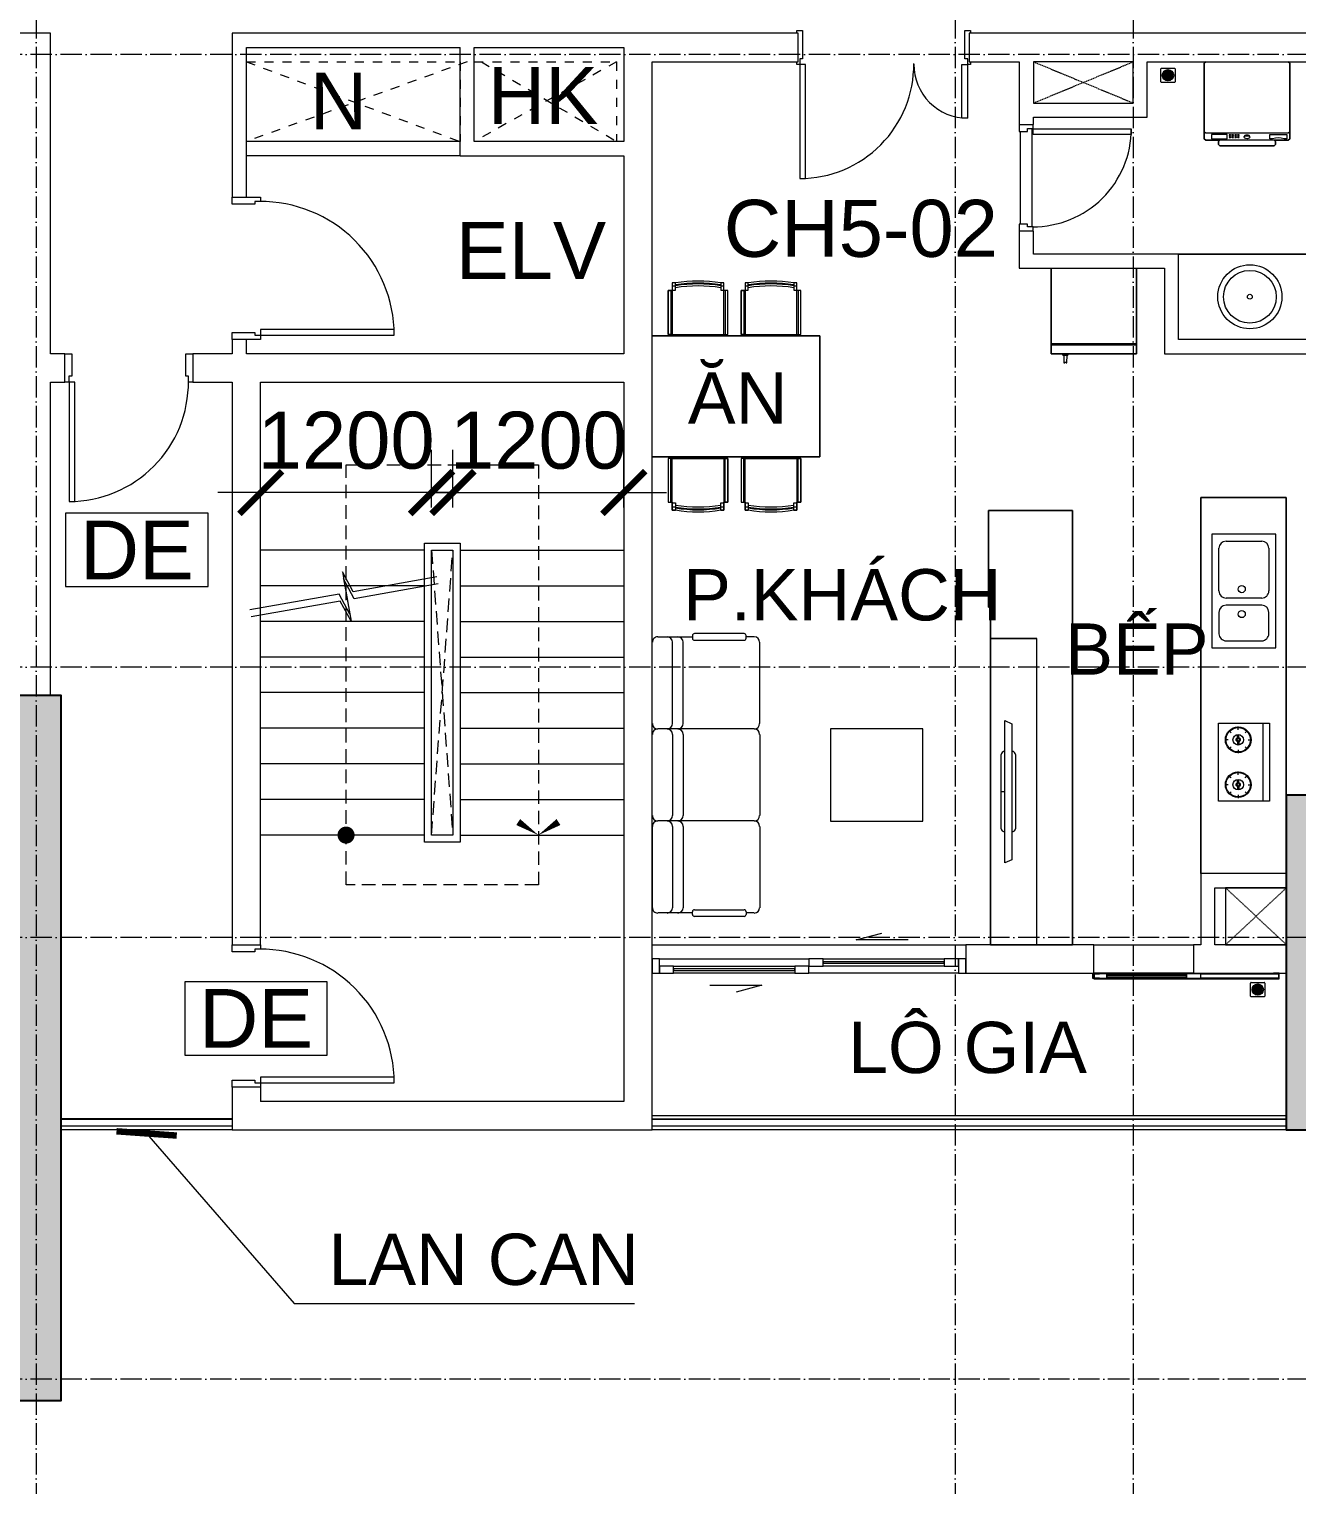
# Model space of a CAD drawing. Header units: millimetres. Extents: x -20144 to 122974, y -38328 to 48263.
# Drawn here: x 1451 to 10350, y 21107 to 31329 of the extents above; entities that cross this region are included whole.
import ezdxf
from ezdxf.enums import TextEntityAlignment as Align

# ---------------------------------------------------------------- set-up
doc = ezdxf.new("R2010")
doc.units = ezdxf.units.MM
for name, pattern in [('Dash', [6.35, 3.175, -3.175]), ('Grid Line', [4.2, 3, -0.6, 0, -0.6]), ('HIDDEN2', [4.7625, 3.175, -1.5875]), ('HIDDENX2', [0.75, 0.5, -0.25])]:
    doc.linetypes.add(name, pattern=pattern)
for name, color, linetype, lineweight in [('A-DETL-GENF', 31, 'Continuous', 5), ('A-DETL-GENF-HDLN', 161, 'Dash', 5), ('CHU', 181, 'Continuous', 5), ('CUA', 31, 'Continuous', 9), ('DIM', 1, 'Continuous', 5), ('DIM-200', 1, 'Continuous', 5), ('HATCH-1', 8, 'Continuous', 5), ('NET THAY 1', 41, 'Continuous', 5), ('NET-CAT', 3, 'Continuous', 15), ('NET-THAY', 2, 'Continuous', 9), ('NET-THAY-2', 55, 'Continuous', 13), ('THIET BI', 44, 'Continuous', 5), ('THIET-BI', 44, 'Continuous', 5), ('TRUC', 225, 'Continuous', 5), ('X-COT HAM$0$LC.HA', 8, 'Continuous', 9), ('Y-GHI CHU PCCC$0$Z-CT1-GHI CHU TT$0$KI-HIEU', 6, 'Continuous', 13)]:
    doc.layers.add(name, color=color, linetype=linetype, lineweight=lineweight)
doc.styles.add('Arial_3', font='arial_0.ttf', dxfattribs={"height": 400})
doc.styles.add('Arial_4', font='arial_0.ttf', dxfattribs={"height": 360})
doc.styles.add('Arial_5', font='arial_0.ttf', dxfattribs={"height": 400})
doc.styles.add('TA1', font='arial_0.ttf')
doc.styles.add('Y-GHI CHU PCCC$0$Arial', font='arial_0.ttf')
doc.dimstyles.new('D_200_KTx2', dxfattribs={"dimtxt": 400, "dimasz": 300, "dimexe": 300, "dimexo": 300, "dimgap": 160, "dimtad": 1, "dimdec": 0, "dimzin": 9, "dimtxsty": 'TA1', "dimblk": 'ARCHTICK', "dimcen": 1, "dimdle": 300, "dimclrd": 256, "dimclre": 256, "dimclrt": 7, "dimadec": 0, "dimazin": 0, "dimtfac": 1, "dimtdec": 0, "dimtix": 1, "dimtmove": 1, "dimatfit": 3, "dimldrblk": 'ARCHTICK', "dimfxl": 0, "dimtolj": 1, "dimtzin": 0, "dimlwd": -1, "dimlwe": -1, "dimarcsym": 0})
doc.dimstyles.new('Diagonal_-_2mm_Arial', dxfattribs={"dimscale": 304.8, "dimtxt": 408.10376, "dimasz": 0.984252, "dimexe": 0.656168, "dimexo": 4.593176, "dimgap": 0.098425, "dimtad": 1, "dimdec": 0, "dimzin": 0, "dimdsep": 46, "dimtxsty": 'Arial_3', "dimblk1": 'OBLIQUE', "dimblk2": 'OBLIQUE', "dimsah": 1, "dimcen": 0.09, "dimdle": 0.656168, "dimazin": 0, "dimtfac": 1, "dimtdec": 4, "dimtix": 1, "dimtmove": 0, "dimatfit": 3, "dimfxl": 0, "dimtvp": 1, "dimtolj": 1, "dimtzin": 0, "dimlwd": 9, "dimlwe": 9, "dimarcsym": 0})

# ---------------------------------------------------------------- blocks, each defined once
blk = doc.blocks.new('ALC1807-ASCENT PLAZA-KET CAU_rvt-1-MẶT BẰNG TẦNG 5 ĐẾN TẦNG 22')
at = {"layer": 'X-COT HAM$0$LC.HA'}
h = blk.add_hatch(color=256, dxfattribs=at)
h.dxf.hatch_style = 1
h.paths.add_polyline_path([(1326, 21700), (1676, 21700), (1676, 26650), (1326, 26650)])
h = blk.add_hatch(color=256, dxfattribs=at)
h.dxf.hatch_style = 1
h.paths.add_polyline_path([(10626, 25950), (10276, 25950), (10276, 23600), (10626, 23600)])
at = {"ltscale": 1000}
blk.add_lwpolyline([(1326, 21700), (1676, 21700), (1676, 26650), (1326, 26650)], close=True, dxfattribs=at)
at = {"ltscale": 1000, "elevation": 0}
blk.add_lwpolyline([(10626, 25950), (10276, 25950), (10276, 23600), (10626, 23600)], close=True, dxfattribs=at)
blk = doc.blocks.new('X-PHEU - X-PHEU-1231512-MẶT BẰNG TẦNG 5 ĐẾN TẦNG 22')
at = {"layer": 'THIET-BI'}
for p, q in [((25, 29), (25, 121)), ((29, 125), (121, 125)), ((52, 103), (52, 47)), ((58, 44), (58, 106)), ((62, 109), (62, 41)), ((68, 40), (68, 110)), ((72, 111), (72, 78)), ((77, 78), (77, 111)), ((82, 110), (82, 40)), ((88, 41), (88, 109)), ((92, 106), (92, 44)), ((97, 47), (97, 103)), ((125, 121), (125, 29)), ((121, 25), (29, 25)), ((42, 90), (42, 60)), ((47, 52), (47, 98)), ((72, 72), (72, 39)), ((77, 39), (77, 72)), ((102, 98), (102, 52)), ((107, 60), (107, 90))]:
    blk.add_line(p, q, dxfattribs=at)
blk.add_circle((75, 75), 40, dxfattribs=at)
for centre, radius, start, end in [((29, 121), 4, 90, 180), ((75, 75), 36, 119.0853, 128.6822), ((75, 75), 36, 102.0247, 110.3175), ((75, 75), 36, 90, 93.9821), ((75, 75), 36, 86.0179, 90), ((75, 75), 36, 69.6825, 77.9753), ((75, 75), 36, 51.3178, 60.9147), ((121, 121), 4, 0, 90), ((29, 29), 4, 180, 270), ((75, 75), 36, 139.8082, 154.5256), ((75, 75), 36, 205.4744, 220.1918), ((75, 75), 36, 231.3178, 240.9147), ((75, 75), 36, 249.6825, 257.9753), ((75, 75), 4, 128.6822, 231.3178), ((75, 75), 36, 266.0179, 270), ((75, 75), 36, 270, 273.9821), ((75, 75), 4, 308.6822, 51.3178), ((75, 75), 36, 282.0247, 290.3175), ((75, 75), 36, 299.0853, 308.6822), ((75, 75), 36, 25.4744, 40.1918), ((75, 75), 36, 319.8082, 334.5256), ((121, 29), 4, 270, 360)]:
    blk.add_arc(centre, radius, start, end, dxfattribs=at)
blk = doc.blocks.new('CUA VAO CAN HO - Type 1-V35-MẶT BẰNG TẦNG 5 ĐẾN TẦNG 22')
at = {"layer": 'CUA', "lineweight": 5}
for p, q in [((-509, 98), (-509, 118)), ((-509, 118), (-469, 118)), ((-469, 118), (-469, -81)), ((671, 118), (711, 118)), ((671, -81), (671, 118)), ((711, 118), (711, 98)), ((-489, -81), (-489, -122)), ((-469, -81), (-489, -81)), ((691, -81), (671, -81)), ((691, -122), (691, -81)), ((-509, -122), (-509, -102)), ((-489, -122), (-509, -122)), ((711, -122), (691, -122)), ((711, -102), (711, -122))]:
    blk.add_line(p, q, dxfattribs=at)
at = {"layer": 'CUA'}
for p, q in [((-448, -122), (-488, -122)), ((-488, -122), (-488, -922)), ((-448, -922), (-448, -122)), ((650, -122), (690, -122)), ((650, -499), (650, -122)), ((690, -122), (690, -499)), ((690, -499), (650, -499)), ((-488, -922), (-448, -922))]:
    blk.add_line(p, q, dxfattribs=at)
at = {"layer": 'CUA', "lineweight": 5}
for centre, radius, start, end in [((-488, -122), 800, 270, 0.5), ((690, -122), 377, 179.5, 270)]:
    blk.add_arc(centre, radius, start, end, dxfattribs=at)
blk = doc.blocks.new('CUA WC - Type 1-V28-MẶT BẰNG TẦNG 5 ĐẾN TẦNG 22')
at = {"layer": 'CUA'}
for p, q in [((-243, 740), (-203, 740)), ((-243, 52), (-243, 740)), ((-203, 740), (-203, 52)), ((-203, 52), (-243, 52))]:
    blk.add_line(p, q, dxfattribs=at)
at = {"layer": 'CUA', "lineweight": 5}
for p, q in [((-244, 52), (-274, 52)), ((-244, 11), (-244, 52)), ((-224, 11), (-244, 11)), ((-224, -48), (-224, 11)), ((446, 11), (426, 11)), ((426, 11), (426, -48)), ((476, 52), (446, 52)), ((446, 52), (446, 11)), ((-274, -48), (-224, -48)), ((426, -48), (476, -48))]:
    blk.add_line(p, q, dxfattribs=at)
blk.add_arc((-243, 52), 688, 359.5, 90, dxfattribs=at)
blk = doc.blocks.new('CUA LO GIA _LUA_ - CUA LO GIA _LUA_-1365713-MẶT BẰNG TẦNG 5 ĐẾN TẦNG 22')
at = {"layer": 'CUA'}
for p, q in [((332, 184), (511, 232)), ((697, 184), (332, 184)), ((-1050, 100), (-1100, 100)), ((-1100, 100), (-1100, 0)), ((-1050, 0), (-1050, 100)), ((-1050, 100), (0, 100)), ((-950, 50), (-1050, 50)), ((-1050, 50), (-1050, 0)), ((-1050, 0), (-950, 0)), ((-950, 0), (-950, 50)), ((-950, 50), (-100, 50)), ((-100, 30), (-950, 30)), ((-950, 30), (-950, 20)), ((-950, 20), (-100, 20)), ((-100, 0), (-950, 0)), ((0, 50), (-100, 50)), ((-100, 50), (-100, 0)), ((-100, 20), (-100, 30)), ((-100, 0), (0, 0)), ((100, 100), (0, 100)), ((0, 100), (0, 50)), ((0, 0), (0, 50)), ((0, 50), (100, 50)), ((100, 50), (100, 100)), ((100, 100), (950, 100)), ((950, 80), (100, 80)), ((100, 80), (100, 70)), ((100, 70), (950, 70)), ((950, 50), (100, 50)), ((1050, 100), (950, 100)), ((950, 100), (950, 50)), ((950, 70), (950, 80)), ((950, 50), (1050, 50)), ((1050, 50), (1050, 100)), ((1100, 100), (1050, 100)), ((1050, 100), (1050, 0)), ((1100, 0), (1100, 100)), ((-1100, 0), (-1050, 0)), ((1050, 0), (0, 0)), ((1050, 0), (1100, 0)), ((-697, -134), (-332, -134)), ((-332, -134), (-511, -182))]:
    blk.add_line(p, q, dxfattribs=at)
blk = doc.blocks.new('CUA SAN PHOI LUA1 - CUA SAN PHOI LUA 700-V36-MẶT BẰNG TẦNG 5 ĐẾN TẦNG 22')
at = {"layer": 'CUA'}
for p, q in [((-310, -100), (-350, -100)), ((-350, -100), (-350, -140)), ((-310, -105), (-310, -100)), ((350, -100), (-310, -100)), ((910, -100), (910, -105)), ((950, -100), (910, -100)), ((950, -140), (950, -100)), ((-260, -105), (-360, -105)), ((-360, -105), (-360, -135)), ((-360, -135), (-260, -135)), ((-350, -140), (-310, -140)), ((-345, -135), (-345, -105)), ((-345, -105), (-310, -105)), ((-310, -135), (-345, -135)), ((-310, -140), (-310, -135)), ((-310, -140), (910, -140)), ((-260, -135), (-260, -105)), ((-260, -105), (300, -105)), ((300, -115), (-260, -115)), ((-260, -115), (-260, -125)), ((-260, -125), (300, -125)), ((300, -135), (-260, -135)), ((400, -105), (300, -105)), ((300, -105), (300, -135)), ((300, -125), (300, -115)), ((300, -135), (400, -135)), ((400, -135), (400, -105)), ((402, -105), (910, -105)), ((910, -135), (402, -135)), ((910, -105), (945, -105)), ((945, -135), (910, -135)), ((910, -135), (910, -140)), ((910, -140), (950, -140)), ((945, -105), (945, -135))]:
    blk.add_line(p, q, dxfattribs=at)
blk = doc.blocks.new('X-LA2 - X-LA-1837208-MẶT BẰNG TẦNG 5 ĐẾN TẦNG 22')
at = {"layer": 'THIET-BI'}
for p, q in [((-500, 0), (-500, -600)), ((-500, -600), (-500, 0)), ((-500, -600), (500, -600)), ((500, -600), (-500, -600))]:
    blk.add_line(p, q, dxfattribs=at)
for radius in [225, 185, 17]:
    blk.add_circle((0, -300), radius, dxfattribs=at)
blk = doc.blocks.new('X-MAY GIAT - X-MAY GIAT-V31-MẶT BẰNG TẦNG 5 ĐẾN TẦNG 22')
at = {"layer": 'THIET BI'}
for p, q in [((-290, 0), (-300, -10)), ((-300, -10), (-290, 0)), ((300, -10), (290, 0)), ((290, 0), (300, -10)), ((-300, -10), (-300, -540)), ((-300, -540), (-300, -10)), ((300, -540), (300, -10)), ((300, -10), (300, -540)), ((-300, -490), (-290, -500)), ((-290, -500), (290, -500)), ((-250, -510), (-250, -540)), ((-140, -510), (-250, -510)), ((-140, -540), (-140, -510)), ((160, -510), (280, -510)), ((160, -540), (160, -510)), ((280, -510), (280, -540)), ((290, -500), (300, -490)), ((-300, -540), (-290, -550)), ((-290, -550), (-300, -540)), ((-290, -550), (-190, -550)), ((-190, -550), (-290, -550)), ((-250, -540), (-140, -540)), ((-190, -550), (-200, -560)), ((-200, -560), (-190, -550)), ((-200, -560), (-200, -580)), ((-200, -580), (-200, -560)), ((-200, -580), (-190, -590)), ((-190, -590), (-200, -580)), ((190, -550), (-190, -550)), ((-190, -590), (190, -590)), ((190, -590), (-190, -590)), ((-20, -530), (-20, -525)), ((0, -520), (0, -525)), ((20, -530), (20, -525)), ((180, -540), (160, -540)), ((200, -560), (190, -550)), ((190, -550), (290, -550)), ((190, -550), (200, -560)), ((290, -550), (190, -550)), ((190, -590), (200, -580)), ((200, -580), (190, -590)), ((200, -580), (200, -560)), ((200, -560), (200, -580)), ((280, -540), (260, -540)), ((290, -550), (300, -540)), ((300, -540), (290, -550))]:
    blk.add_line(p, q, dxfattribs=at)
blk.add_arc((220, -697.5), 162.5, 75.74997, 104.25003, dxfattribs=at)
for centre, major_axis in [((-120, -512.5), (5, 0)), ((-100, -512.5), (5, 0)), ((-80, -512.5), (5, 0)), ((-60, -512.5), (-5, 0)), ((-120, -522.5), (5, 0)), ((-120, -532.5), (5, 0)), ((-100, -522.5), (5, 0)), ((-100, -532.5), (5, 0)), ((-80, -522.5), (5, 0)), ((-80, -532.5), (5, 0)), ((-60, -522.5), (-5, 0)), ((-60, -532.5), (-5, 0)), ((0, -530), (-20, 0))]:
    blk.add_ellipse(centre, major_axis=major_axis, ratio=0.5, dxfattribs=at)
blk.add_ellipse((0, -525), major_axis=(-20, 0), ratio=0.5, start_param=3.1415927, end_param=6.2831853, dxfattribs=at)
blk = doc.blocks.new('X-BAN AN 4 GHE - X-BAN AN 4 GHE-V37-MẶT BẰNG TẦNG 5 ĐẾN TẦNG 22')
at = {"layer": 'THIET BI'}
for p, q in [((165, 318), (137, 318)), ((137, 318), (137, 10)), ((137, 318), (156, 318)), ((137, 10), (137, 318)), ((156, 318), (156, 10)), ((187, 373), (165, 373)), ((165, 373), (165, 318)), ((165, 373), (165, 10)), ((187, 373), (165, 373)), ((165, 351), (187, 351)), ((165, 322), (187, 322)), ((187, 338), (187, 373)), ((187, 322), (187, 338)), ((528, 373), (506, 373)), ((506, 373), (506, 338)), ((528, 373), (506, 373)), ((506, 351), (528, 351)), ((506, 338), (506, 322)), ((506, 322), (528, 322)), ((528, 318), (528, 373)), ((528, 10), (528, 373)), ((556, 318), (528, 318)), ((537, 318), (537, 10)), ((556, 318), (537, 318)), ((556, 10), (556, 318)), ((556, 10), (556, 318)), ((648, 318), (648, 10)), ((677, 318), (648, 318)), ((648, 318), (667, 318)), ((648, 10), (648, 318)), ((667, 318), (667, 10)), ((699, 373), (677, 373)), ((677, 373), (677, 318)), ((677, 373), (677, 10)), ((699, 373), (677, 373)), ((677, 351), (699, 351)), ((677, 322), (699, 322)), ((699, 338), (699, 373)), ((699, 322), (699, 338)), ((1039, 373), (1018, 373)), ((1018, 373), (1018, 338)), ((1039, 373), (1018, 373)), ((1018, 351), (1039, 351)), ((1018, 338), (1018, 322)), ((1018, 322), (1039, 322)), ((1039, 318), (1039, 373)), ((1039, 10), (1039, 373)), ((1068, 318), (1039, 318)), ((1049, 318), (1049, 10)), ((1068, 318), (1049, 318)), ((1068, 10), (1068, 318)), ((1068, 10), (1068, 318)), ((1200, 0), (25, 0)), ((25, 0), (1200, 0)), ((137, 10), (556, 10)), ((156, 10), (137, 10)), ((165, 10), (528, 10)), ((537, 10), (556, 10)), ((648, 10), (1068, 10)), ((667, 10), (648, 10)), ((677, 10), (1039, 10)), ((1049, 10), (1068, 10)), ((1200, -850), (1200, 0)), ((1200, 0), (1200, -850)), ((25, -850), (1200, -850)), ((1200, -850), (25, -850)), ((556, -860), (137, -860)), ((137, -860), (137, -1168)), ((156, -860), (137, -860)), ((137, -860), (137, -1168)), ((156, -1168), (156, -860)), ((165, -860), (528, -860)), ((165, -1223), (165, -860)), ((528, -860), (528, -1223)), ((537, -860), (556, -860)), ((537, -1168), (537, -860)), ((556, -1168), (556, -860)), ((556, -860), (556, -1168)), ((1068, -860), (648, -860)), ((648, -860), (648, -1168)), ((667, -860), (648, -860)), ((648, -860), (648, -1168)), ((667, -1168), (667, -860)), ((677, -860), (1039, -860)), ((677, -1223), (677, -860)), ((1039, -860), (1039, -1223)), ((1049, -860), (1068, -860)), ((1049, -1168), (1049, -860)), ((1068, -1168), (1068, -860)), ((1068, -860), (1068, -1168)), ((137, -1168), (165, -1168)), ((137, -1168), (156, -1168)), ((165, -1168), (165, -1223)), ((165, -1172), (187, -1172)), ((165, -1201), (187, -1201)), ((165, -1223), (187, -1223)), ((187, -1223), (165, -1223)), ((187, -1172), (187, -1188)), ((187, -1188), (187, -1223)), ((506, -1172), (528, -1172)), ((506, -1188), (506, -1172)), ((506, -1223), (506, -1188)), ((506, -1201), (528, -1201)), ((506, -1223), (528, -1223)), ((528, -1223), (506, -1223)), ((528, -1223), (528, -1168)), ((528, -1168), (556, -1168)), ((556, -1168), (537, -1168)), ((648, -1168), (677, -1168)), ((648, -1168), (667, -1168)), ((677, -1168), (677, -1223)), ((677, -1172), (699, -1172)), ((677, -1201), (699, -1201)), ((677, -1223), (699, -1223)), ((699, -1223), (677, -1223)), ((699, -1172), (699, -1188)), ((699, -1188), (699, -1223)), ((1018, -1172), (1039, -1172)), ((1018, -1188), (1018, -1172)), ((1018, -1223), (1018, -1188)), ((1018, -1201), (1039, -1201)), ((1018, -1223), (1039, -1223)), ((1039, -1223), (1018, -1223)), ((1039, -1223), (1039, -1168)), ((1039, -1168), (1068, -1168)), ((1068, -1168), (1049, -1168))]:
    blk.add_line(p, q, dxfattribs=at)
for centre, radius, start, end in [((347, -628), 1013, 80.9407, 99.0593), ((347, -628), 1013, 80.9407, 99.0593), ((347, -628), 999, 80.808, 99.192), ((347, -648), 1013, 80.9407, 99.0593), ((347, -648), 999, 80.808, 99.192), ((858, -628), 1013, 80.9407, 99.0593), ((858, -628), 1013, 80.9407, 99.0593), ((858, -628), 999, 80.808, 99.192), ((858, -648), 1013, 80.9407, 99.0593), ((858, -648), 999, 80.808, 99.192), ((347, -202), 999, 260.808, 279.192), ((347, -202), 1013, 260.9407, 279.0593), ((347, -222), 999, 260.808, 279.192), ((347, -222), 1013, 260.9407, 279.0593), ((347, -222), 1013, 260.9407, 279.0593), ((858, -202), 999, 260.808, 279.192), ((858, -202), 1013, 260.9407, 279.0593), ((858, -222), 999, 260.808, 279.192), ((858, -222), 1013, 260.9407, 279.0593), ((858, -222), 1013, 260.9407, 279.0593)]:
    blk.add_arc(centre, radius, start, end, dxfattribs=at)
blk = doc.blocks.new('X-TU LANH - X-TU LANH-V38-MẶT BẰNG TẦNG 5 ĐẾN TẦNG 22')
at = {"layer": 'THIET BI'}
for p, q in [((-300, 0), (-300, -600)), ((-300, -600), (-300, 0)), ((300, -600), (300, 0)), ((300, 0), (300, -600)), ((300, -530), (-300, -530)), ((300, -540), (-300, -540)), ((-300, -600), (300, -600)), ((300, -600), (-300, -600)), ((-223, -600), (-217, -610)), ((-217, -610), (-182, -610)), ((-212, -610), (-210, -665)), ((-189, -665), (-188, -610)), ((-182, -610), (-178, -600)), ((-210, -665), (-205, -665)), ((-195, -665), (-189, -665))]:
    blk.add_line(p, q, dxfattribs=at)
blk.add_arc((-200, -667), 5.66, 22.4018, 157.5982, dxfattribs=at)
blk = doc.blocks.new('X-SOFA - X-SOFA-V14-MẶT BẰNG TẦNG 5 ĐẾN TẦNG 22')
at = {"layer": 'THIET BI'}
for p, q in [((-754, 361), (-754, 932)), ((-716, 969), (-658, 969)), ((-658, 960), (-658, 979)), ((-644, 993), (-296, 993)), ((-296, 946), (-644, 946)), ((-282, 979), (-282, 960)), ((-282, 969), (-104, 969)), ((-217, 361), (-217, 932)), ((-141, 361), (-141, 932)), ((-104, 969), (-38, 969)), ((0, 361), (0, 932)), ((-1250, 325), (-1900, 325)), ((-1900, 325), (-1900, -325)), ((-1900, 325), (-1900, -325)), ((-1250, 325), (-1900, 325)), ((-1250, -325), (-1250, 325)), ((-1250, -325), (-1250, 325)), ((-716, 323), (-104, 323)), ((-104, 323), (-38, 323)), ((-754, -285), (-754, 285)), ((-217, -285), (-217, 285)), ((-141, -285), (-141, 285)), ((0, 285), (0, -285)), ((-1900, -325), (-1250, -325)), ((-1900, -325), (-1250, -325)), ((-754, -361), (-754, -932)), ((-716, -323), (-38, -323)), ((-217, -361), (-217, -932)), ((-141, -361), (-141, -932)), ((0, -361), (0, -932)), ((-716, -969), (-658, -969)), ((-658, -960), (-658, -979)), ((-296, -946), (-644, -946)), ((-644, -993), (-296, -993)), ((-282, -979), (-282, -960)), ((-104, -969), (-282, -969)), ((-38, -969), (-104, -969))]:
    blk.add_line(p, q, dxfattribs=at)
for centre, radius, start, end in [((-716, 932), 37.7, 90, 180), ((-644, 979), 14.1, 90, 180), ((-644, 960), 14.1, 180, 270), ((-296, 979), 14.1, 360, 90), ((-296, 960), 14.1, 270, 0), ((-179, 932), 37.7, 90, 180), ((-104, 932), 37.7, 90, 180), ((-38, 932), 37.7, 360, 90), ((-716, 361), 37.7, 180, 270), ((-716, 285), 37.7, 90, 180), ((-179, 361), 37.7, 180, 270), ((-179, 285), 37.7, 90, 180), ((-104, 361), 37.7, 180, 270), ((-104, 285), 37.7, 90, 180), ((-38, 361), 37.7, 270, 0), ((-38, 285), 37.7, 360, 90), ((-716, -285), 37.7, 180, 270), ((-179, -285), 37.7, 180, 270), ((-104, -285), 37.7, 180, 270), ((-38, -285), 37.7, 270, 0), ((-716, -361), 37.7, 90, 180), ((-179, -361), 37.7, 90, 180), ((-104, -361), 37.7, 90, 180), ((-38, -361), 37.7, 360, 90), ((-716, -932), 37.7, 180, 270), ((-644, -960), 14.1, 90, 180), ((-644, -979), 14.1, 180, 270), ((-296, -960), 14.1, 360, 90), ((-296, -979), 14.1, 270, 0), ((-179, -932), 37.7, 180, 270), ((-104, -932), 37.7, 180, 270), ((-38, -932), 37.7, 270, 0)]:
    blk.add_arc(centre, radius, start, end, dxfattribs=at)
blk = doc.blocks.new('X-TV - X-TV-1732780-MẶT BẰNG TẦNG 5 ĐẾN TẦNG 22')
at = {"layer": 'THIET BI'}
for p, q in [((2150, 325), (0, 325)), ((0, 325), (2150, 325)), ((2150, 0), (2150, 325)), ((2150, 325), (2150, 0)), ((575, 225), (1575, 225)), ((597, 175), (575, 225)), ((815, 250), (1335, 250)), ((1075, 250), (1075, 225)), ((1575, 225), (1552, 175)), ((1552, 175), (597, 175)), ((1335, 150), (815, 150)), ((0, 0), (2150, 0))]:
    blk.add_line(p, q, dxfattribs=at)
for centre, start_param, end_param in [((815, 225), 0, 1.570796), ((1335, 225), 4.712389, 6.283185), ((815, 175), 1.570796, 3.141593), ((1335, 175), 3.141593, 4.712389)]:
    blk.add_ellipse(centre, major_axis=(0, 25), ratio=0.9, start_param=start_param, end_param=end_param, dxfattribs=at)
blk = doc.blocks.new('X-BEP - X-BEP-1366070-MẶT BẰNG TẦNG 5 ĐẾN TẦNG 22')
at = {"layer": 'THIET BI'}
for p, q in [((2090, 0), (0, 0)), ((0, 0), (0, -600)), ((0, 0), (2090, 0)), ((0, -600), (0, 0)), ((256, -72), (256, -522)), ((1056, -72), (256, -72)), ((1056, -522), (1056, -72)), ((306, -422), (306, -172)), ((356, -122), (656, -122)), ((706, -172), (706, -422)), ((756, -172), (756, -422)), ((956, -122), (806, -122)), ((1006, -422), (1006, -172)), ((1584, -117), (2133, -117)), ((1584, -476), (1584, -117)), ((2133, -162), (1584, -162)), ((2133, -117), (2133, -476)), ((1651, -287), (1635, -271)), ((1701, -267), (1701, -243)), ((1751, -287), (1767, -271)), ((1967, -287), (1950, -271)), ((2016, -267), (2016, -243)), ((2066, -287), (2083, -271)), ((1631, -337), (1607, -337)), ((1651, -387), (1635, -403)), ((1687, -333), (1664, -333)), ((1687, -341), (1664, -341)), ((1701, -407), (1701, -431)), ((1715, -333), (1738, -333)), ((1715, -341), (1738, -341)), ((1751, -387), (1767, -403)), ((1771, -337), (1795, -337)), ((1946, -337), (1923, -337)), ((1967, -387), (1950, -403)), ((2002, -333), (1980, -333)), ((2002, -341), (1980, -341)), ((2016, -407), (2016, -431)), ((2030, -333), (2053, -333)), ((2030, -341), (2053, -341)), ((2066, -387), (2083, -403)), ((2087, -337), (2110, -337)), ((656, -472), (356, -472)), ((806, -472), (956, -472)), ((2133, -476), (1584, -476)), ((0, -600), (2640, -600)), ((2640, -600), (0, -600)), ((256, -522), (1056, -522))]:
    blk.add_line(p, q, dxfattribs=at)
for centre, radius in [((643, -312), 25), ((818, -312), 25), ((1701, -337), 90), ((1701, -337), 85.5), ((1701, -337), 36.9), ((2016, -337), 90), ((2016, -337), 85.5), ((2016, -337), 36.9), ((1701, -337), 14.7), ((1701, -337), 8.24), ((2016, -337), 14.7), ((2016, -337), 8.24)]:
    blk.add_circle(centre, radius, dxfattribs=at)
for centre, start, end in [((356, -172), 90, 180), ((656, -172), 360, 90), ((806, -172), 90, 180), ((956, -172), 360, 90), ((356, -422), 180, 270), ((656, -422), 270, 0), ((806, -422), 180, 270), ((956, -422), 270, 0)]:
    blk.add_arc(centre, 50, start, end, dxfattribs=at)
blk = doc.blocks.new('X-BAR - X-BAR-1366072-MẶT BẰNG TẦNG 5 ĐẾN TẦNG 22')
at = {"layer": 'THIET BI'}
for p, q in [((0, 0), (-591, 0)), ((-591, 0), (-591, -680)), ((-591, -680), (-591, 0)), ((-591, 0), (0, 0)), ((0, -3050), (0, 0)), ((0, 0), (0, -3050)), ((-591, -680), (-575, -680)), ((-575, -680), (-591, -680)), ((-575, -680), (-575, -3050)), ((-575, -3050), (-575, -680)), ((-575, -3050), (0, -3050)), ((0, -3050), (-575, -3050))]:
    blk.add_line(p, q, dxfattribs=at)
blk = doc.blocks.new('Top Rail Type - Top Rail_Internal_-1829838-MẶT BẰNG TẦNG 5 ĐẾN TẦNG 22')
at = {"layer": 'NET THAY 1'}
for p, q in [((5825, 23675), (10276, 23675)), ((10276, 23625), (5825, 23625))]:
    blk.add_line(p, q, dxfattribs=at)
blk = doc.blocks.new('Top Rail Type - Top Rail_Internal_-V84-MẶT BẰNG TẦNG 5 ĐẾN TẦNG 22')
at = {"layer": 'NET THAY 1'}
for p, q in [((10276, 23675), (5825, 23675)), ((10276, 23625), (5825, 23625))]:
    blk.add_line(p, q, dxfattribs=at)
blk = doc.blocks.new('Family2 - Family1-1838909-MẶT BẰNG TẦNG 5 ĐẾN TẦNG 22')
at = {"layer": 'A-DETL-GENF'}
for p, q in [((700, 290), (0, 290)), ((0, 290), (0, 0)), ((700, 0), (700, 290)), ((0, 0), (700, 0))]:
    blk.add_line(p, q, dxfattribs=at)
at = {"layer": 'A-DETL-GENF-HDLN'}
for p, q in [((0, 290), (700, 1)), ((0, 0), (700, 289))]:
    blk.add_line(p, q, dxfattribs=at)
blk = doc.blocks.new('Family2 - Family1-1839173-MẶT BẰNG TẦNG 5 ĐẾN TẦNG 22')
at = {"layer": 'A-DETL-GENF'}
for p, q in [((425, 400), (0, 400)), ((0, 400), (0, 0)), ((425, 0), (425, 400)), ((0, 0), (425, 0))]:
    blk.add_line(p, q, dxfattribs=at)
at = {"layer": 'A-DETL-GENF-HDLN'}
for p, q in [((0, 400), (425, 1)), ((0, 0), (425, 399))]:
    blk.add_line(p, q, dxfattribs=at)
blk = doc.blocks.new('DIMBLOCK8-MẶT BẰNG TẦNG 5 ĐẾN TẦNG 22')
at = {"layer": 'DIM-200', "lineweight": 9, "transparency": 16777216}
for p, q in [((12121, 24000), (12121, 29250)), ((12121, 29050), (11971, 29200)), ((11559, 29050), (12321, 29050)), ((12121, 29050), (11559, 29050)), ((12121, 29050), (12271, 28900)), ((12121, 24200), (11971, 24350)), ((11652, 24200), (12321, 24200)), ((12121, 24200), (11652, 24200)), ((12121, 24200), (12271, 24050))]:
    blk.add_line(p, q, dxfattribs=at)
at = {"layer": 'DIM-200', "color": 0, "lineweight": 9, "transparency": 16777216, "insert": (11572, 26010), "char_height": 400, "width": 1476.71, "attachment_point": 1, "rotation": 90, "line_spacing_factor": 0.941778, "style": 'Arial_3'}
blk.add_mtext('4850', dxfattribs=at)
blk = doc.blocks.new('_Oblique')
at = {"color": 0, "linetype": 'ByBlock', "lineweight": -2}
blk.add_line((-0.5, -0.5), (0.5, 0.5), dxfattribs=at)
blk = doc.blocks.new('_ArchTick')
at = {"color": 0, "const_width": 0.15}
blk.add_lwpolyline([(-0.5, -0.5), (0.5, 0.5)], dxfattribs=at)
blk = doc.blocks.new('*D724')
at = {"layer": 'Defpoints', "color": 0, "transparency": 16777216}
for p in [(-1824, 32050), (28201, 31999), (28201, 31300)]:
    blk.add_point(p, dxfattribs=at)
at = {"layer": 'DIM', "transparency": 16777216}
for p, q in [((28201, 31600), (28201, 32299)), ((-2124, 31999), (28501, 31999)), ((-1824, 31750), (-1824, 31699))]:
    blk.add_line(p, q, dxfattribs=at)
at = {"layer": 'DIM', "transparency": 16777216, "xscale": 300, "yscale": 300, "zscale": 300, "rotation": 180}
blk.add_blockref('_ArchTick', (-1824, 31999), dxfattribs=at)
at = {"layer": 'DIM', "transparency": 16777216, "xscale": 300, "yscale": 300, "zscale": 300}
blk.add_blockref('_ArchTick', (28201, 31999), dxfattribs=at)
at = {"layer": 'DIM', "color": 7, "transparency": 16777216, "insert": (13188, 32363), "char_height": 400, "attachment_point": 5, "style": 'TA1'}
blk.add_mtext('\\A1;30025', dxfattribs=at)
blk = doc.blocks.new('CUA 1 CANH MO - 2 - Type 1-1152486-MẶT BẰNG TẦNG 2')
at = {"layer": 'CUA', "lineweight": 5}
for p, q in [((-349, -102), (-349, 98)), ((-349, 98), (-299, 98)), ((-299, 98), (-299, -61)), ((501, 98), (551, 98)), ((501, -61), (501, 98)), ((551, 98), (551, -102)), ((-319, -61), (-319, -102)), ((-299, -61), (-319, -61)), ((521, -61), (501, -61)), ((521, -102), (521, -61)), ((-319, -102), (-349, -102)), ((551, -102), (521, -102))]:
    blk.add_line(p, q, dxfattribs=at)
at = {"layer": 'CUA'}
for p, q in [((-278, -102), (-318, -102)), ((-318, -102), (-318, -940)), ((-278, -940), (-278, -102)), ((-318, -940), (-278, -940))]:
    blk.add_line(p, q, dxfattribs=at)
at = {"layer": 'CUA', "lineweight": 5}
blk.add_arc((-318, -102), 838, 270, 0.5, dxfattribs=at)
blk = doc.blocks.new('CUA 1 CANH MO - 2 - Type 1000-1152409-MẶT BẰNG TẦNG 2')
at = {"layer": 'CUA', "lineweight": 5}
for p, q in [((-399, -102), (-399, 98)), ((-399, 98), (-349, 98)), ((-349, 98), (-349, -61)), ((551, 98), (601, 98)), ((551, -61), (551, 98)), ((601, 98), (601, -102)), ((-369, -61), (-369, -102)), ((-349, -61), (-369, -61)), ((571, -61), (551, -61)), ((571, -102), (571, -61)), ((-369, -102), (-399, -102)), ((601, -102), (571, -102))]:
    blk.add_line(p, q, dxfattribs=at)
at = {"layer": 'CUA'}
for p, q in [((-328, -102), (-368, -102)), ((-368, -102), (-368, -1040)), ((-328, -1040), (-328, -102)), ((-368, -1040), (-328, -1040))]:
    blk.add_line(p, q, dxfattribs=at)
at = {"layer": 'CUA', "lineweight": 5}
blk.add_arc((-368, -102), 938, 270, 0.5, dxfattribs=at)
blk = doc.blocks.new('*U739')
for points in [[(-648, 50), (-50, 50), (0, -100), (0, 200), (50, 50), (685, 50)], [(-648, 0), (-50, 0), (0, -150), (0, 150), (50, 0), (685, 0)]]:
    blk.add_lwpolyline(points)
blk = doc.blocks.new('*D740')
at = {"layer": 'Defpoints', "color": 0, "transparency": 16777216}
for p in [(3076, 28075), (3076, 27670), (4276, 27670)]:
    blk.add_point(p, dxfattribs=at)
at = {"layer": 'DIM', "transparency": 16777216}
for p, q in [((3076, 27970), (3076, 28375)), ((4276, 27970), (4276, 28375)), ((3076, 28075), (2776, 28075)), ((4276, 28075), (3076, 28075)), ((4276, 28075), (4576, 28075))]:
    blk.add_line(p, q, dxfattribs=at)
at = {"layer": 'DIM', "transparency": 16777216, "xscale": 300, "yscale": 300, "zscale": 300}
blk.add_blockref('_ArchTick', (3076, 28075), dxfattribs=at)
at = {"layer": 'DIM', "transparency": 16777216, "xscale": 300, "yscale": 300, "zscale": 300, "rotation": 180}
blk.add_blockref('_ArchTick', (4276, 28075), dxfattribs=at)
at = {"layer": 'DIM', "color": 7, "transparency": 16777216, "insert": (3676, 28440), "char_height": 400, "attachment_point": 5, "style": 'TA1'}
blk.add_mtext('\\A1;1200', dxfattribs=at)
blk = doc.blocks.new('*D741')
at = {"layer": 'Defpoints', "color": 0, "transparency": 16777216}
for p in [(5626, 28075), (4426, 27670), (5626, 27670)]:
    blk.add_point(p, dxfattribs=at)
at = {"layer": 'DIM', "transparency": 16777216}
for p, q in [((4426, 27970), (4426, 28375)), ((5626, 27970), (5626, 28375)), ((4426, 28075), (4126, 28075)), ((4426, 28075), (5626, 28075)), ((5626, 28075), (5926, 28075))]:
    blk.add_line(p, q, dxfattribs=at)
at = {"layer": 'DIM', "transparency": 16777216, "xscale": 300, "yscale": 300, "zscale": 300}
blk.add_blockref('_ArchTick', (4426, 28075), dxfattribs=at)
at = {"layer": 'DIM', "transparency": 16777216, "xscale": 300, "yscale": 300, "zscale": 300, "rotation": 180}
blk.add_blockref('_ArchTick', (5626, 28075), dxfattribs=at)
at = {"layer": 'DIM', "color": 7, "transparency": 16777216, "insert": (5026, 28440), "char_height": 400, "attachment_point": 5, "style": 'TA1'}
blk.add_mtext('\\A1;1200', dxfattribs=at)
blk = doc.blocks.new('Y-GHI CHU PCCC$0$A$C53D4240F')
at = {"color": 8, "ltscale": 30}
blk.add_lwpolyline([(-266.7, -137.5), (266.7, -137.5), (266.7, 137.5), (-266.7, 137.5)], close=True, dxfattribs=at)
at = {"color": 8, "style": 'Y-GHI CHU PCCC$0$Arial'}
blk.add_text('DE', height=220, dxfattribs=at).set_placement((0, 0), align=Align.MIDDLE_CENTER)

msp = doc.modelspace()

# ---------------------------------------------------------------- linework, layer by layer
at = {"layer": 'A-DETL-GENF-HDLN', "ltscale": 20}
for p, q in [((2975.5, 31099.9), (4475.5, 30539.9)), ((4525.5, 31099.9), (2975.5, 30539.9)), ((5575.2, 31099.9), (4575.5, 30539.9)), ((4625.5, 31099.9), (5575.2, 30539.9))]:
    msp.add_line(p, q, dxfattribs=at)
for points in [[(2975.5, 31099.9), (4475.5, 31099.9), (4475.5, 30539.9), (2975.5, 30539.9)], [(4575.5, 31099.9), (5575.2, 31099.9), (5575.2, 30539.9), (4575.5, 30539.9)]]:
    msp.add_lwpolyline(points, close=True, dxfattribs=at)
at = {"layer": 'CHU'}
msp.add_lwpolyline([(1325.5, 26649.9), (1675.5, 26649.9), (1675.5, 21699.9), (1325.5, 21699.9)], close=True, dxfattribs=at)
at = {"layer": 'HATCH-1', "linetype": 'HIDDEN2', "ltscale": 30}
for p, q in [((4275.5, 27669.9), (4425.5, 25669.9)), ((4275.5, 25669.9), (4425.5, 27669.9))]:
    msp.add_line(p, q, dxfattribs=at)
msp.add_lwpolyline([(3675.5, 28269.9), (5025.5, 28269.9), (5025.5, 25319.9), (3675.5, 25319.9)], close=True, dxfattribs=at)
at = {"layer": 'HATCH-1'}
msp.add_lwpolyline([(5166.9, 25761.4, 50, 0, 0), (5025.5, 25669.9, 0, 50, 0), (4884.1, 25761.4, 50, 50, 0)], format="xyseb", dxfattribs=at)
at = {"layer": 'HATCH-1', "linetype": 'HIDDENX2', "ltscale": 100, "const_width": 60}
msp.add_lwpolyline([(3645.5, 25669.9, -1), (3705.5, 25669.9, -1)], format="xyb", close=True, dxfattribs=at)
at = {"layer": 'NET THAY 1'}
for p, q in [((1675.5, 23674.9), (2875.5, 23674.9)), ((2875.5, 23674.9), (1675.5, 23674.9)), ((2875.5, 23624.9), (1675.5, 23624.9)), ((2875.5, 23624.9), (1675.5, 23624.9)), ((2875.5, 23599.9), (1675.5, 23599.9))]:
    msp.add_line(p, q, dxfattribs=at)
at = {"layer": 'NET-CAT'}
for p, q in [((1600.5, 31299.9), (55.5, 31299.9)), ((1600.5, 29049.9), (1600.5, 31299.9)), ((6850.5, 31299.9), (2875.5, 31299.9)), ((2875.5, 31299.9), (2875.5, 30150)), ((6850.5, 31099.9), (6850.5, 31299.9)), ((8050.5, 31299.9), (8050.5, 31099.9)), ((17300.5, 31299.9), (8050.5, 31299.9)), ((2975.5, 30150), (2975.5, 31199.9)), ((4575.5, 30539.9), (4575.5, 31199.9)), ((5825.3, 23599.9), (5825.3, 31099.9)), ((5825.3, 31099.9), (6850.5, 31099.9)), ((8050.5, 31099.9), (8400.5, 31099.9)), ((8400.5, 31099.9), (8400.5, 30659.9)), ((9300.5, 30709.9), (9300.5, 31099.9)), ((9300.5, 31099.9), (13550.5, 31099.9)), ((8500.5, 30659.9), (8500.5, 30709.9)), ((8500.5, 30709.9), (9300.5, 30709.9)), ((8400.5, 30659.9), (8500.5, 30659.9)), ((4475.5, 30439.9), (5625.5, 30439.9)), ((5625.5, 30439.9), (5625.5, 29049.9)), ((2875.5, 30150), (2975.5, 30150)), ((8500.5, 29909.9), (8400.5, 29909.9)), ((8400.5, 29909.9), (8400.5, 29649.9)), ((8500.5, 29749.9), (8500.5, 29909.9)), ((9520.5, 29749.9), (8500.5, 29749.9)), ((9520.5, 29149.9), (9520.5, 29749.9)), ((8400.5, 29649.9), (9420.5, 29649.9)), ((9420.5, 29649.9), (9420.5, 29049.9)), ((2975.5, 29150), (2875.5, 29150)), ((2875.5, 29150), (2875.5, 29049.9)), ((2975.5, 29049.9), (2975.5, 29150)), ((11600.5, 29149.9), (9520.5, 29149.9)), ((1700.7, 29049.9), (1600.5, 29049.9)), ((1700.7, 28849.9), (1700.7, 29049.9)), ((2875.5, 29049.9), (2600.7, 29049.9)), ((2600.7, 29049.9), (2600.7, 28849.9)), ((5625.5, 29049.9), (2975.5, 29049.9)), ((9420.5, 29049.9), (10500.5, 29049.9)), ((1600.5, 26649.9), (1600.5, 28849.9)), ((1600.5, 28849.9), (1700.7, 28849.9)), ((2600.7, 28849.9), (2875.5, 28849.9)), ((2875.5, 28849.9), (2875.5, 24899.9)), ((3075.5, 28849.9), (5625.5, 28849.9)), ((3075.5, 24899.9), (3075.5, 28849.9)), ((5625.5, 28849.9), (5625.5, 23799.9)), ((10275.5, 25399.9), (9675.5, 25399.9)), ((9675.5, 25399.9), (9675.5, 24899.9)), ((9775.5, 25299.9), (10275.5, 25299.9)), ((9775.5, 24899.9), (9775.5, 25299.9)), ((2875.5, 24899.9), (3075.5, 24899.9)), ((8925.5, 24899.9), (8025.3, 24899.9)), ((8025.3, 24899.9), (8025.3, 24699.9)), ((8925.5, 24699.9), (8925.5, 24899.9)), ((9675.5, 24899.9), (9625.5, 24899.9)), ((9625.5, 24899.9), (9625.5, 24699.9)), ((10275.5, 24899.9), (9775.5, 24899.9)), ((8025.3, 24699.9), (8925.5, 24699.9)), ((9625.5, 24699.9), (10275.5, 24699.9)), ((2875.5, 23899.9), (2875.5, 23599.9)), ((3075.5, 23899.9), (2875.5, 23899.9)), ((3075.5, 23899.9), (3075.5, 23799.9)), ((5625.5, 23799.9), (3075.5, 23799.9)), ((2875.5, 23599.9), (5825.5, 23599.9))]:
    msp.add_line(p, q, dxfattribs=at)
for points in [[(2975.5, 31199.9), (4475.5, 31199.9)], [(4475.5, 30439.9), (4475.5, 31199.9)], [(4575.5, 31199.9), (5625.5, 31199.9), (5625.5, 30539.9), (4575.5, 30539.9)]]:
    msp.add_lwpolyline(points, dxfattribs=at)
at = {"layer": 'NET-THAY'}
for p, q in [((8410.5, 29959.9), (8410.5, 30609.9)), ((8490.5, 30629.9), (8490.5, 29939.9)), ((4475.5, 30539.9), (2975.5, 30539.9)), ((4475.5, 30439.9), (2975.5, 30439.9)), ((5825.3, 24899.9), (8025.3, 24899.9)), ((8925.5, 24899.9), (9625.5, 24899.9)), ((5825.5, 23699.9), (5825.5, 24699.9)), ((5825.3, 23699.9), (10275.5, 23699.9)), ((13550.5, 23599.9), (5825.3, 23599.9))]:
    msp.add_line(p, q, dxfattribs=at)
at = {"layer": 'NET-THAY', "color": 7}
msp.add_line((1675.5, 23679.9), (2875.5, 23679.9), dxfattribs=at)
at = {"layer": 'NET-THAY'}
for points in [[(4225.5, 27719.9), (4475.5, 27719.9), (4475.5, 25619.9), (4225.5, 25619.9)], [(4275.5, 27669.9), (4425.5, 27669.9), (4425.5, 25669.9), (4275.5, 25669.9)]]:
    msp.add_lwpolyline(points, close=True, dxfattribs=at)
at = {"layer": 'NET-THAY-2'}
for p, q in [((4225.5, 27669.9), (3075.5, 27669.9)), ((4475.5, 27669.9), (5625.5, 27669.9)), ((4225.5, 27419.9), (3075.5, 27419.9)), ((4475.5, 27419.9), (5625.5, 27419.9)), ((4225.5, 27169.9), (3075.5, 27169.9)), ((4475.5, 27169.9), (5625.5, 27169.9)), ((4225.5, 26919.9), (3075.5, 26919.9)), ((4475.5, 26919.9), (5625.5, 26919.9)), ((4225.5, 26669.9), (3075.5, 26669.9)), ((4475.5, 26669.9), (5625.5, 26669.9)), ((4225.5, 26419.9), (3075.5, 26419.9)), ((4475.5, 26419.9), (5625.5, 26419.9)), ((4225.5, 26169.9), (3075.5, 26169.9)), ((4475.5, 26169.9), (5625.5, 26169.9)), ((4225.5, 25919.9), (3075.5, 25919.9)), ((4475.5, 25919.9), (5625.5, 25919.9)), ((4225.5, 25669.9), (3075.5, 25669.9)), ((4475.5, 25669.9), (5625.5, 25669.9))]:
    msp.add_line(p, q, dxfattribs=at)
at = {"layer": 'TRUC', "linetype": 'Grid Line', "ltscale": 50}
for p, q in [((1500.5, 43599.9), (1500.5, -7167.6)), ((7950.5, 43599.9), (7950.5, -4500.1)), ((9200.5, 43599.9), (9200.5, -7167.6)), ((43000.5, 31149.9), (-14407, 31149.9)), ((43000.5, 26849.9), (-12092.4, 26849.9)), ((43000.5, 24949.9), (-14407, 24949.9)), ((43000.5, 21849.9), (-12092.4, 21849.9))]:
    msp.add_line(p, q, dxfattribs=at)

# ---------------------------------------------------------------- block references
at = {"lineweight": 5}
msp.add_blockref('ALC1807-ASCENT PLAZA-KET CAU_rvt-1-MẶT BẰNG TẦNG 5 ĐẾN TẦNG 22', (0, 0), dxfattribs=at)
at = {"layer": 'A-DETL-GENF'}
for name, p in [('Family2 - Family1-1838909-MẶT BẰNG TẦNG 5 ĐẾN TẦNG 22', (8500.5, 30809.9)), ('Family2 - Family1-1839173-MẶT BẰNG TẦNG 5 ĐẾN TẦNG 22', (9850.5, 24899.9, 0))]:
    msp.add_blockref(name, p, dxfattribs=at)
at = {"layer": 'CUA'}
for name, p in [('CUA VAO CAN HO - Type 1-V35-MẶT BẰNG TẦNG 5 ĐẾN TẦNG 22', (7349.1, 31202.2)), ('CUA 1 CANH MO - 2 - Type 1-1152486-MẶT BẰNG TẦNG 2', (2049.2, 28952.2)), ('CUA SAN PHOI LUA1 - CUA SAN PHOI LUA 700-V36-MẶT BẰNG TẦNG 5 ĐẾN TẦNG 22', (9275.5, 24799.9))]:
    msp.add_blockref(name, p, dxfattribs=at)
for name, p, rotation in [('CUA WC - Type 1-V28-MẶT BẰNG TẦNG 5 ĐẾN TẦNG 22', (8448.3, 30386.4), 269.9999999999999), ('CUA 1 CANH MO - 2 - Type 1000-1152409-MẶT BẰNG TẦNG 2', (2973.3, 29548.6), 90), ('CUA LO GIA _LUA_ - CUA LO GIA _LUA_-1365713-MẶT BẰNG TẦNG 5 ĐẾN TẦNG 22', (6925.3, 24799.9), 180), ('CUA 1 CANH MO - 2 - Type 1000-1152409-MẶT BẰNG TẦNG 2', (2973.3, 24298.5), 90)]:
    msp.add_blockref(name, p, dxfattribs=dict(at, rotation=rotation))
at = {"layer": 'HATCH-1', "rotation": 189.9999999999998}
msp.add_blockref('*U739', (3675.5, 27369.9), dxfattribs=at)
at = {"layer": 'NET THAY 1'}
for name in ['Top Rail Type - Top Rail_Internal_-1829838-MẶT BẰNG TẦNG 5 ĐẾN TẦNG 22', 'Top Rail Type - Top Rail_Internal_-V84-MẶT BẰNG TẦNG 5 ĐẾN TẦNG 22']:
    msp.add_blockref(name, (0, 0), dxfattribs=at)
at = {"layer": 'THIET BI'}
for name, p in [('X-MAY GIAT - X-MAY GIAT-V31-MẶT BẰNG TẦNG 5 ĐẾN TẦNG 22', (10000.4, 31099.9)), ('X-TU LANH - X-TU LANH-V38-MẶT BẰNG TẦNG 5 ĐẾN TẦNG 22', (8925.4, 29650)), ('X-BAN AN 4 GHE - X-BAN AN 4 GHE-V37-MẶT BẰNG TẦNG 5 ĐẾN TẦNG 22', (5800.5, 29175)), ('X-BAR - X-BAR-1366072-MẶT BẰNG TẦNG 5 ĐẾN TẦNG 22', (8775.5, 27950))]:
    msp.add_blockref(name, p, dxfattribs=at)
for name, p, rotation in [('X-BEP - X-BEP-1366070-MẶT BẰNG TẦNG 5 ĐẾN TẦNG 22', (10275.5, 28039.9), 269.9999999999997), ('X-SOFA - X-SOFA-V14-MẶT BẰNG TẦNG 5 ĐẾN TẦNG 22', (5825.4, 26092), 180), ('X-TV - X-TV-1732780-MẶT BẰNG TẦNG 5 ĐẾN TẦNG 22', (8525.3, 24899.9), 90)]:
    msp.add_blockref(name, p, dxfattribs=dict(at, rotation=rotation))
at = {"layer": 'THIET-BI'}
for p in [(9370.5, 30929.9), (10000.5, 24509.9)]:
    msp.add_blockref('X-PHEU - X-PHEU-1231512-MẶT BẰNG TẦNG 5 ĐẾN TẦNG 22', p, dxfattribs=at)
at = {"layer": 'THIET-BI', "rotation": 180}
msp.add_blockref('X-LA2 - X-LA-1837208-MẶT BẰNG TẦNG 5 ĐẾN TẦNG 22', (10020.5, 29149.9), dxfattribs=at)
at = {"layer": 'Y-GHI CHU PCCC$0$Z-CT1-GHI CHU TT$0$KI-HIEU', "color": 8, "xscale": 1.875, "yscale": 1.875, "zscale": 1.875}
for p in [(2206.7, 27672.3), (3043.7, 24382.7)]:
    msp.add_blockref('Y-GHI CHU PCCC$0$A$C53D4240F', p, dxfattribs=at)

# ---------------------------------------------------------------- texts
at = {"layer": 'CHU', "color": 7, "line_spacing_factor": 0.936439}
for s, insert, char_height, width, attachment_point, style in [('\\pt2540,5080,7620,10160,12700,15240,17780,20320,22860,25400,27940,30480,33020,35560,38100,40640,43180,45720,48260,50800,53340,55880,58420,60960,63500,66040,68580,71120,73660,76200,78740,81280;N', (3421.2, 31024.3), 400, 428.24, 1, 'Arial_3'), ('\\pt2540,5080,7620,10160,12700,15240,17780,20320,22860,25400,27940,30480,33020,35560,38100,40640,43180,45720,48260,50800,53340,55880,58420,60960,63500,66040,68580,71120,73660,76200,78740,81280;HK', (4669.6, 31063.6), 400, 816.08, 1, 'Arial_3'), ('\\pt2540,5080,7620,10160,12700,15240,17780,20320,22860,25400,27940,30480,33020,35560,38100,40640,43180,45720,48260,50800,53340,55880,58420,60960,63500,66040,68580,71120,73660,76200,78740,81280;CH5-02', (8252, 30130.2), 400, 1977.58, 3, 'Arial_5'), ('\\pt2540,5080,7620,10160,12700,15240,17780,20320,22860,25400,27940,30480,33020,35560,38100,40640,43180,45720,48260,50800,53340,55880,58420,60960,63500,66040,68580,71120,73660,76200,78740,81280;ELV', (4444.8, 29973.9), 400, 1108.98, 1, 'Arial_3'), ('\\pt2540.0016,5079.9996,7620.0012,10159.9992,12700.0008,15239.9988,17780.0004,20319.9984,22860,25400.0016,27939.9996,30480.0012,33019.9992,35560.0008,38099.9988,40640.0004,43179.9984,45720,48260.0016,50799.9996,53340.0012,55879.9992,58420.0008,60959.9988,63500.0004,66039.9984,68580,71120.0016,73659.9996,76200.0012,78739.9992,81280.0008;ĂN', (6075, 28918.6), 360, 709.02, 1, 'Arial_4'), ('\\pt2540.0016,5079.9996,7620.0012,10159.9992,12700.0008,15239.9988,17780.0004,20319.9984,22860,25400.0016,27939.9996,30480.0012,33019.9992,35560.0008,38099.9988,40640.0004,43179.9984,45720,48260.0016,50799.9996,53340.0012,55879.9992,58420.0008,60959.9988,63500.0004,66039.9984,68580,71120.0016,73659.9996,76200.0012,78739.9992,81280.0008;P.KHÁCH', (6042, 27537.2), 360, 2232.1, 1, 'Arial_4'), ('\\pt2540.0016,5079.9996,7620.0012,10159.9992,12700.0008,15239.9988,17780.0004,20319.9984,22860,25400.0016,27939.9996,30480.0012,33019.9992,35560.0008,38099.9988,40640.0004,43179.9984,45720,48260.0016,50799.9996,53340.0012,55879.9992,58420.0008,60959.9988,63500.0004,66039.9984,68580,71120.0016,73659.9996,76200.0012,78739.9992,81280.0008;BẾP', (8724.3, 27156), 360, 1016.06, 1, 'Arial_4'), ('\\pt2540.0016,5079.9996,7620.0012,10159.9992,12700.0008,15239.9988,17780.0004,20319.9984,22860,25400.0016,27939.9996,30480.0012,33019.9992,35560.0008,38099.9988,40640.0004,43179.9984,45720,48260.0016,50799.9996,53340.0012,55879.9992,58420.0008,60959.9988,63500.0004,66039.9984,68580,71120.0016,73659.9996,76200.0012,78739.9992,81280.0008;LÔ GIA', (7200.2, 24358.6), 360, 1656.4, 1, 'Arial_4')]:
    msp.add_mtext(s, dxfattribs=dict(at, insert=insert, char_height=char_height, width=width, attachment_point=attachment_point, style=style))
at = {"layer": 'CHU', "insert": (3552.1, 22871.2), "char_height": 360, "width": 2291.577, "attachment_point": 1, "line_spacing_factor": 0.936439, "style": 'Arial_4'}
msp.add_mtext('\\pt2540.0016,5079.9996,7620.0012,10159.9992,12700.0008,15239.9988,17780.0004,20319.9984,22860,25400.0016,27939.9996,30480.0012,33019.9992,35560.0008,38099.9988,40640.0004,43179.9984,45720,48260.0016,50799.9996,53340.0012,55879.9992,58420.0008,60959.9988,63500.0004,66039.9984,68580,71120.0016,73659.9996,76200.0012,78739.9992,81280.0008;LAN CAN', dxfattribs=at)

# ---------------------------------------------------------------- dimensions: what is measured, and where the dimension line sits
at = {"layer": 'DIM'}
for base, p1, p2, picture, middle in [((28200.5, 31999.1), (-1824.5, 32049.9), (28200.5, 31299.9), '*D724', (13188, 32363.4)), ((3075.5, 28075.5), (4275.5, 27669.9), (3075.5, 27669.9), '*D740', (3675.5, 28439.7)), ((5625.5, 28075.5), (4425.5, 27669.9), (5625.5, 27669.9), '*D741', (5025.5, 28439.7))]:
    dim = msp.add_linear_dim(base=base, p1=p1, p2=p2, dimstyle='D_200_KTx2', dxfattribs=at)
    dim.commit()
    dim.dimension.update_dxf_attribs({"geometry": picture, "text_midpoint": middle})
at = {"layer": 'DIM', "lineweight": 9}
dim = msp.add_linear_dim(base=(12121.4, 29049.9), p1=(10251.8, 24199.9), p2=(10159.2, 29049.9), angle=90, dimstyle='Diagonal_-_2mm_Arial', override={"dimpost": '<>', "dimfxl": 4850.883982}, dxfattribs=at)
dim.commit()
dim.dimension.update_dxf_attribs({"geometry": 'DIMBLOCK8-MẶT BẰNG TẦNG 5 ĐẾN TẦNG 22', "text_midpoint": (11887.2, 26624.9)})

# ---------------------------------------------------------------- leaders
at = {"layer": 'CHU'}
msp.add_leader([(2275.5, 23574.9), (3310.2, 22381.7), (5700.8, 22381.7)], dimstyle='D_200_KTx2', override={"dimgap": 160, "dimtad": 0, "dimarcsym": 2}, dxfattribs=at)

doc.saveas('drawing.dxf')
